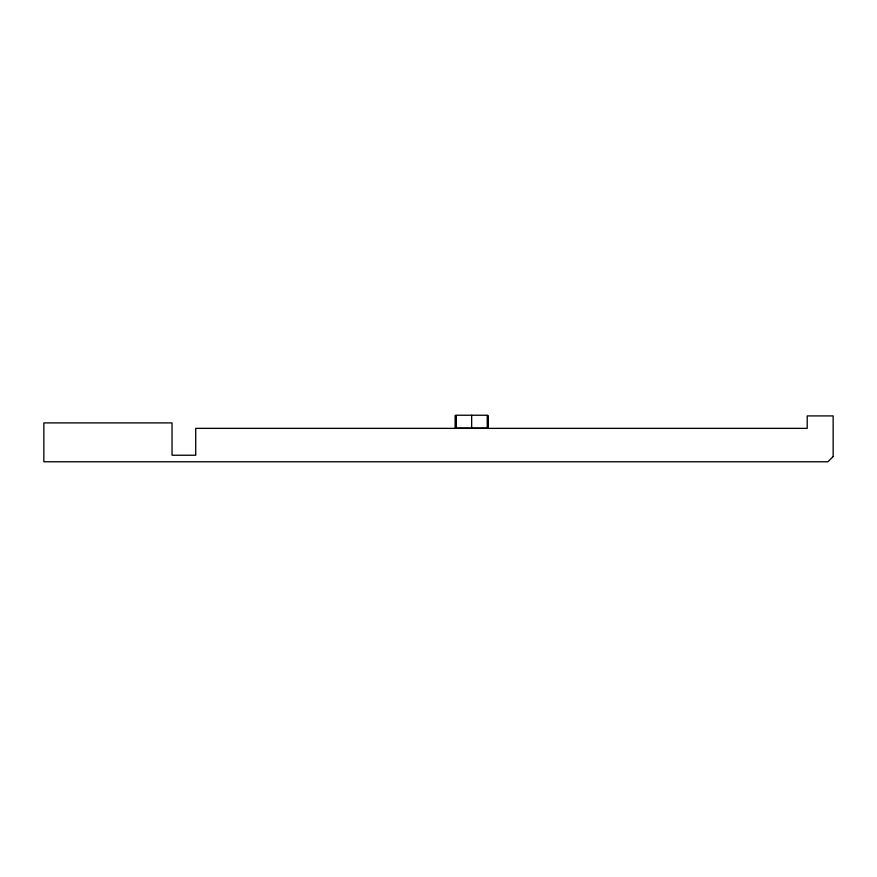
<?xml version="1.0" encoding="UTF-8"?>
<svg xmlns="http://www.w3.org/2000/svg" width="877" height="877" viewBox="0 0 877 877"><rect width="100%" height="100%" fill="white"/><g stroke="black" fill="none" stroke-linecap="round" stroke-linejoin="round"><path stroke-width="1.32" d="M455.974 428.108L487.316 428.108M488.149 428.36L488.149 415.49L487.59 415.49L487.59 428.36M487.316 428.36L487.316 415.238L455.974 415.238L455.974 428.36M471.651 415.238L471.651 428.108M455.7 428.36L455.7 415.49L455.141 415.49L455.141 428.36M833.15 456.544L827.921 461.762L43.85 461.762L43.85 422.9L172.035 422.9L172.035 455.229L195.714 455.229L195.714 428.36L807.213 428.36L807.213 415.917L833.15 415.917L833.15 456.544"/></g></svg>
